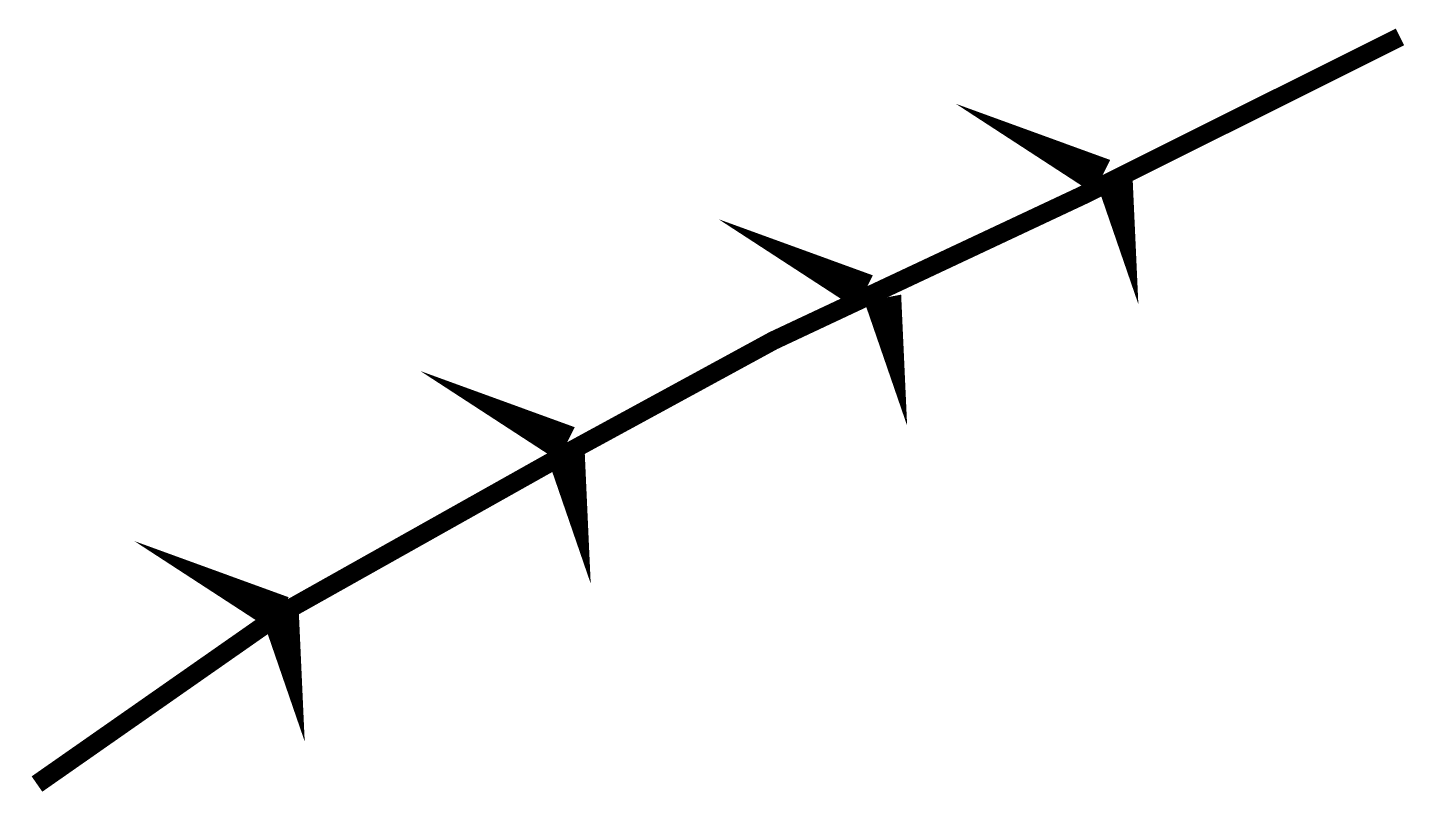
# Model space of a CAD drawing. Extents: x -0.05 to 7.34, y -0.05 to 4.05.
import ezdxf

# ---------------------------------------------------------------- set-up
doc = ezdxf.new("R2010")
doc.units = 0
doc.header["$MEASUREMENT"] = 0
doc.layers.get('0').update_dxf_attribs({"linetype": 'CONTINUOUS'})

msp = doc.modelspace()

# ---------------------------------------------------------------- linework, layer by layer
at = {"const_width": 0.1}
msp.add_lwpolyline([(0, 0), (1.3026, 0.9106), (2.8657, 1.7887), (3.9403, 2.3741), (5.6011, 3.1546), (7.2944, 4.0002)], dxfattribs=at)
for points in [[(5.6987, 3.2522, 0.2, 0, 0), (4.9172, 3.6424, 0, 0, 0)], [(5.7639, 3.2522, 0.2, 0, 0), (5.8941, 2.5692, 0, 0, 0)], [(4.4287, 2.6343, 0.2, 0, 0), (3.6472, 3.0245, 0, 0, 0)], [(4.5264, 2.6017, 0.2, 0, 0), (4.6567, 1.9188, 0, 0, 0)], [(2.8331, 1.8212, 0.2, 0, 0), (2.0515, 2.2115, 0, 0, 0)], [(2.8331, 1.7562, 0.2, 0, 0), (2.9633, 1.0732, 0, 0, 0)], [(1.3026, 0.9106, 0.2, 0, 0), (0.521, 1.3009, 0, 0, 0)], [(1.3026, 0.9106, 0.2, 0, 0), (1.4328, 0.2277, 0, 0, 0)]]:
    msp.add_lwpolyline(points, format="xyseb")

doc.saveas('drawing.dxf')
